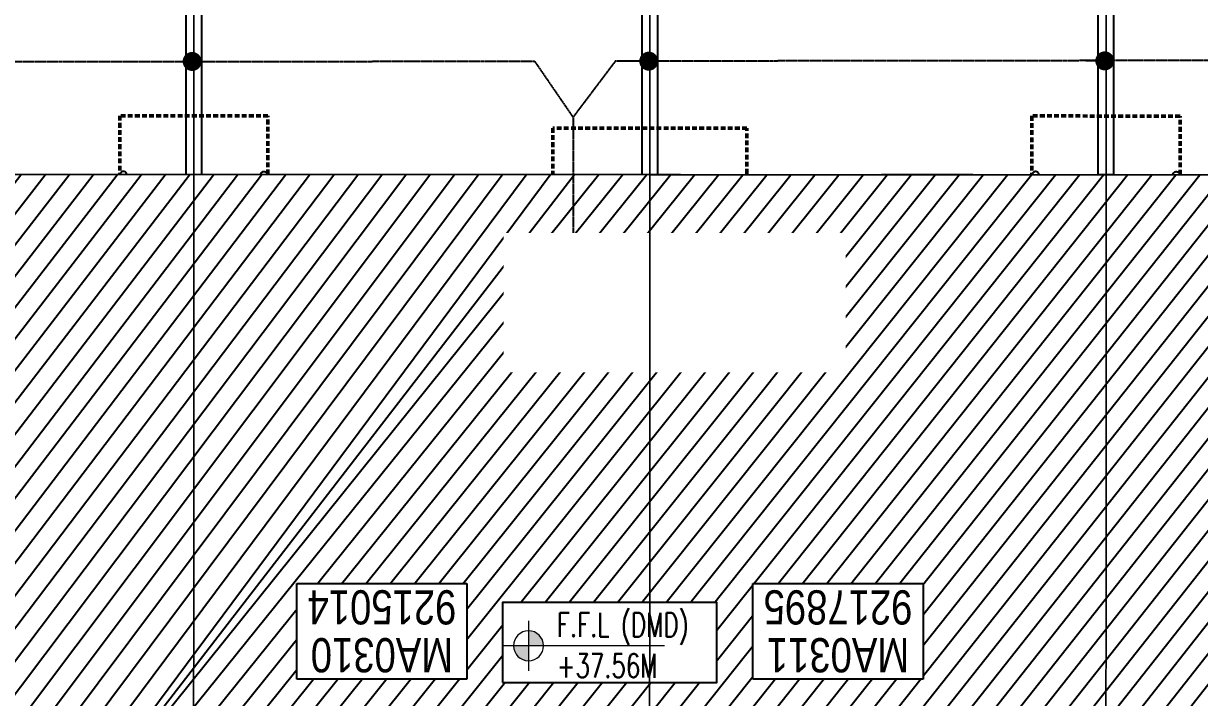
# Model space of a CAD drawing. Header units: centimetres. Extents: x -6122352 to 7132207, y -1694241 to 1947892.
# Drawn here: x 17985 to 33456, y -96831 to -87962 of the extents above; entities that cross this region are included whole.
import ezdxf
from ezdxf.xclip import XClip

# ---------------------------------------------------------------- set-up
doc = ezdxf.new("R2010")
doc.units = ezdxf.units.CM
doc.header["$MEASUREMENT"] = 0
doc.header["$XCLIPFRAME"] = 2
for name, pattern in [('DASHED2', [0.375, 0.25, -0.125]), ('XR-AR-MID-SETTING OUT FOR MASTER$0$23585-XR-AR-MID-GROUND FLOOR$0$23261-XR-AR-SI-GF$0$HIDDEN', [0.375, 0.25, -0.125]), ('XR-AR-MID-SETTING OUT FOR MASTER$0$23585-XR-AR-MID-GROUND FLOOR$0$945-4P-1-101-GROUND FLOOR PLAN$0$XR-MIDDLE-GROUND FLOOR PLAN$0$HIDDEN', [9.524999999999999, 6.35, -3.175]), ('XR-AR-MID-SETTING OUT FOR MASTER$0$23585-XR-AR-MID-GROUND FLOOR$0$945-4P-1-101-GROUND FLOOR PLAN$0$XR-MIDDLE-GROUND FLOOR PLAN$0$HIDDEN2', [0.1875, 0.125, -0.0625])]:
    doc.linetypes.add(name, pattern=pattern)
for name, color, linetype in [('00-MI-DIM', 7, 'Continuous'), ('@MI-REF LAYER', 7, 'Continuous'), ('B_TH_4', 7, 'Continuous'), ('XR-AR-MID-SETTING OUT FOR MASTER$0$23585-XR-AR-MID-GROUND FLOOR$0$A-Flor-Strs', 1, 'Continuous'), ('XR-AR-MID-SETTING OUT FOR MASTER$0$23585-XR-AR-MID-GROUND FLOOR$0$GS-HATCH-FLOOR TILE', 251, 'Continuous'), ('Xref group 33-41$0$S-LEVELS', 2, 'Continuous'), ('Xref group 33-41$0$TYPICAL NEW PROFILE', 3, 'Continuous')]:
    doc.layers.add(name, color=color, linetype=linetype)
doc.layers.add('08-Compound Wall-4', color=7, linetype='Continuous', lineweight=25, true_color=0xff4405)
for name, color, linetype, lineweight in [('23585-XR-AR-DAMAC PLOT LIMITS$0$1-Mid units', 41, 'Continuous', 5), ('@ Foundations', 4, 'DASHED2', 50), ('A-ANNO-TEXT', 3, 'Continuous', 25), ('XR-AR-MID-SETTING OUT FOR MASTER$0$23585-XR-AR-MID-GROUND FLOOR$0$$A-GLAZ-WNDO', 232, 'Continuous', 9), ('XR-AR-MID-SETTING OUT FOR MASTER$0$23585-XR-AR-MID-GROUND FLOOR$0$$A-WALL', 1, 'Continuous', 5), ('XR-AR-MID-SETTING OUT FOR MASTER$0$23585-XR-AR-MID-GROUND FLOOR$0$A-DOOR', 31, 'Continuous', 5), ('XR-AR-MID-SETTING OUT FOR MASTER$0$23585-XR-AR-MID-GROUND FLOOR$0$A-DOOR-FULL', 1, 'Continuous', 9), ('XR-AR-MID-SETTING OUT FOR MASTER$0$23585-XR-AR-MID-GROUND FLOOR$0$A-EQUP-KITN-PLAN', 202, 'Continuous', 9), ('XR-AR-MID-SETTING OUT FOR MASTER$0$23585-XR-AR-MID-GROUND FLOOR$0$A-FLOR-OVHD', 9, 'XR-AR-MID-SETTING OUT FOR MASTER$0$23585-XR-AR-MID-GROUND FLOOR$0$23261-XR-AR-SI-GF$0$HIDDEN', 15), ('XR-AR-MID-SETTING OUT FOR MASTER$0$23585-XR-AR-MID-GROUND FLOOR$0$A-FLOR-PATT', 8, 'Continuous', 5), ('XR-AR-MID-SETTING OUT FOR MASTER$0$23585-XR-AR-MID-GROUND FLOOR$0$A-GLAZ-SILL', 8, 'Continuous', 5), ('XR-AR-MID-SETTING OUT FOR MASTER$0$23585-XR-AR-MID-GROUND FLOOR$0$A-GLAZ-WNDO', 232, 'Continuous', 9), ('XR-AR-MID-SETTING OUT FOR MASTER$0$23585-XR-AR-MID-GROUND FLOOR$0$A-WALL', 7, 'Continuous', 30), ('XR-AR-MID-SETTING OUT FOR MASTER$0$23585-XR-AR-MID-GROUND FLOOR$0$A-WALL-FNSH', 9, 'Continuous', 5), ('XR-AR-MID-SETTING OUT FOR MASTER$0$23585-XR-AR-MID-GROUND FLOOR$0$S-COLS', 51, 'Continuous', 40), ('Xref group 33-41$0$36-TAGLVL', 23, 'Continuous', 9)]:
    doc.layers.add(name, color=color, linetype=linetype, lineweight=lineweight)
doc.styles.add('Xref group 33-41$0$DLT_TEXT', font='romans.shx', dxfattribs={"width": 0.7})
doc.styles.add('Xref group 33-41$0$Overall SOP Plan$0$LAC-609-NG10-1-XREF-GRID-125SC$0$GRID-DIM-NO', font='arial.ttf', dxfattribs={"width": 0.8})

# ---------------------------------------------------------------- blocks, each defined once
blk = doc.blocks.new('23585-XR-AR-DAMAC PLOT LIMITS')
at = {"layer": '23585-XR-AR-DAMAC PLOT LIMITS$0$1-Mid units', "color": 251, "true_color": 0x636466}
for points in [[(496493.4411000004, 2768847.3577), (496475.7459000004, 2768863.5715), (496479.7993000001, 2768867.995100001), (496497.4945, 2768851.781500001), (496493.6436999999, 2768847.5789)], [(496489.3876999998, 2768842.933900001), (496471.6924999999, 2768859.147500001), (496475.7459000004, 2768863.5715), (496493.4411000004, 2768847.3577)], [(496489.3876999998, 2768842.933900001), (496487.4606999997, 2768840.8311), (496485.3328999998, 2768838.5089), (496467.6391000003, 2768854.7239), (496471.6924999999, 2768859.147500001)], [(496485.3328999998, 2768838.5089), (496481.2807, 2768834.086300001), (496463.5856999997, 2768850.300100001), (496467.6391000003, 2768854.7239)]]:
    blk.add_lwpolyline(points, close=True, dxfattribs=at)
blk = doc.blocks.new('A$Cf093b529')
at = {"layer": 'A-ANNO-TEXT'}
blk.add_blockref('23585-XR-AR-DAMAC PLOT LIMITS', (-495391.9901121984, -2768603.441896566), dxfattribs=at)
blk = doc.blocks.new('XR-AR-MID-SETTING OUT FOR MASTER$0$23585-XR-AR-MID-GROUND FLOOR$0$945-4P-1-101-GROUND FLOOR PLAN$0$XR-MIDDLE-CAR PARK HATCH')
at = {"layer": 'XR-AR-MID-SETTING OUT FOR MASTER$0$23585-XR-AR-MID-GROUND FLOOR$0$A-FLOR-PATT'}
blk.add_lwpolyline([(9250.002853021142, 100.0129149327577), (9249.99679574091, 5500.000000009181), (15050.00005108526, 5502.664669244065), (15050.00005108526, 100.450321876061)], close=True, dxfattribs=at)
blk = doc.blocks.new('*U1930')
for points in [[(91, -5.684341886080801e-14), (41, -5.684341886080801e-14), (41, 1021), (91, 1021)], [(0, 0), (38, -5.684341886080801e-14), (38, -50), (50, -50), (50, -122.2246979483663), (0, -122.2246979483663)], [(1100, 2.842170943040401e-14), (1062, -2.842170943040401e-14), (1062, -49.99999999999997), (1050, -49.99999999999997), (1050, -122.2246979483662), (1100, -122.2246979483662)]]:
    blk.add_lwpolyline(points, close=True)
at = {"color": 8, "linetype": 'XR-AR-MID-SETTING OUT FOR MASTER$0$23585-XR-AR-MID-GROUND FLOOR$0$945-4P-1-101-GROUND FLOOR PLAN$0$XR-MIDDLE-GROUND FLOOR PLAN$0$HIDDEN2'}
blk.add_arc((41, -5.684341886080801e-14), 1021, 1.594950045944486e-15, 90, dxfattribs=at)
at = {"layer": 'XR-AR-MID-SETTING OUT FOR MASTER$0$23585-XR-AR-MID-GROUND FLOOR$0$A-GLAZ-SILL', "linetype": 'XR-AR-MID-SETTING OUT FOR MASTER$0$23585-XR-AR-MID-GROUND FLOOR$0$945-4P-1-101-GROUND FLOOR PLAN$0$XR-MIDDLE-GROUND FLOOR PLAN$0$HIDDEN2', "ltscale": 3}
blk.add_lwpolyline([(0, 0), (1100, 0), (1100, -122.2246979483662), (0, -122.2246979483662)], close=True, dxfattribs=at)
blk = doc.blocks.new('*U27')
for points in [[(91, -5.684341886080801e-14), (41, -5.684341886080801e-14), (41, 1021), (91, 1021)], [(0, 0), (38, -5.684341886080801e-14), (38, -50), (50, -50), (50, -249.9999019090924), (0, -249.9999019090924)], [(1100, 2.842170943040401e-14), (1062, -2.842170943040401e-14), (1062, -49.99999999999997), (1050, -49.99999999999997), (1050, -249.9999019090924), (1100, -249.9999019090924)]]:
    blk.add_lwpolyline(points, close=True)
at = {"color": 8, "linetype": 'XR-AR-MID-SETTING OUT FOR MASTER$0$23585-XR-AR-MID-GROUND FLOOR$0$945-4P-1-101-GROUND FLOOR PLAN$0$XR-MIDDLE-GROUND FLOOR PLAN$0$HIDDEN2'}
blk.add_arc((41, -5.684341886080801e-14), 1021, 1.594950045944486e-15, 90, dxfattribs=at)
at = {"layer": 'XR-AR-MID-SETTING OUT FOR MASTER$0$23585-XR-AR-MID-GROUND FLOOR$0$A-GLAZ-SILL', "linetype": 'XR-AR-MID-SETTING OUT FOR MASTER$0$23585-XR-AR-MID-GROUND FLOOR$0$945-4P-1-101-GROUND FLOOR PLAN$0$XR-MIDDLE-GROUND FLOOR PLAN$0$HIDDEN2', "ltscale": 3}
blk.add_lwpolyline([(0, 0), (1100, 0), (1100, -249.9999019090924), (0, -249.9999019090924)], close=True, dxfattribs=at)
blk = doc.blocks.new('XR-AR-MID-SETTING OUT FOR MASTER$0$23585-XR-AR-MID-GROUND FLOOR$0$945-4P-1-101-GROUND FLOOR PLAN$0$XR-MIDDLE-GROUND FLOOR PLAN$0$A$C69996ABC')
at = {"layer": 'XR-AR-MID-SETTING OUT FOR MASTER$0$23585-XR-AR-MID-GROUND FLOOR$0$A-FLOR-OVHD', "linetype": 'XR-AR-MID-SETTING OUT FOR MASTER$0$23585-XR-AR-MID-GROUND FLOOR$0$945-4P-1-101-GROUND FLOOR PLAN$0$XR-MIDDLE-GROUND FLOOR PLAN$0$HIDDEN2', "ltscale": 5}
for p, q in [((-1.567610912189821e-07, 0.8999993633871721), (0.09999984323878941, 0.8999992964713464)), ((-1.567610912189821e-07, 0.8999993633871721), (-1.567612066821766e-07, -6.366128229018386e-07)), ((-1.567612066821766e-07, -6.366128229018386e-07), (0.09999984323878763, -7.035294533608294e-07))]:
    blk.add_line(p, q, dxfattribs=at)
blk.add_lwpolyline([(0.09999984323878763, 0.8499993633871732), (0.2499998432387915, 0.4499993633871799), (0.1000013713221097, 0.04999936338717248)], dxfattribs=at)
at = {"layer": 'XR-AR-MID-SETTING OUT FOR MASTER$0$23585-XR-AR-MID-GROUND FLOOR$0$A-GLAZ-WNDO'}
for p, q in [((0.09999984323878763, 0.8499993633871732), (0.09999984323878763, 0.8999993633871703)), ((0.09999984323878941, 0.8999993633871721), (0.09999984323878763, -6.366128264545523e-07)), ((0.2499998432387809, 0.8499993633871732), (0.09999984323878763, 0.8499993633871732)), ((0.2499998432387809, 0.8999993633871703), (0.2499998432387809, 0.8499993633871732)), ((0.2499998432387809, 0.8499993633871732), (0.2499998432387809, 0.04999936338717248)), ((0.09999984323878763, -6.366128246781955e-07), (0.09999984323878763, 0.04999936338717248)), ((0.09999984323878763, 0.04999936338717248), (0.2499998432387809, 0.04999936338717248)), ((0.249999843238875, -6.366128388890502e-07), (0.249999843238875, 0.04999936338715827))]:
    blk.add_line(p, q, dxfattribs=at)
for points in [[(0.2499986387444419, 0.8999993968456259), (0.0999998435430971, 0.8999992964713464)], [(0.09999984323878763, -7.035294533608294e-07), (0.2499998432388448, -6.366128317836228e-07)]]:
    blk.add_lwpolyline(points, dxfattribs=at)
blk.add_lwpolyline([(0.2499998432387951, 0.8499993633871732), (0.2499998432387933, 0.04999936338717248), (0.1999998432387962, 0.04999936338717248), (0.1999998432387962, 0.8499993633871732)], close=True, dxfattribs=at)
blk = doc.blocks.new('XR-AR-MID-SETTING OUT FOR MASTER$0$23585-XR-AR-MID-GROUND FLOOR$0$945-4P-1-101-GROUND FLOOR PLAN$0$XR-MIDDLE-GROUND FLOOR PLAN$0$A$C70344426')
at = {"layer": 'XR-AR-MID-SETTING OUT FOR MASTER$0$23585-XR-AR-MID-GROUND FLOOR$0$A-GLAZ-SILL'}
blk.add_line((0.2499999770719823, 2.649999396845162), (0.2499999770722034, -6.03154830969288e-07), dxfattribs=at)
at = {"layer": 'XR-AR-MID-SETTING OUT FOR MASTER$0$23585-XR-AR-MID-GROUND FLOOR$0$A-GLAZ-WNDO'}
for p, q in [((-2.292779743839901e-08, 2.649999396845162), (-2.292779743839901e-08, 2.599999396845165)), ((-2.292779743839901e-08, 2.649999396845162), (0.2499999770719823, 2.649999396845162)), ((0.14999997707221, 2.599999396845165), (0.14999997707221, 2.649999396845162)), ((-2.292779743839901e-08, 2.599999396845165), (0.14999997707221, 2.599999396845165)), ((0.14999997707221, 2.599999396845165), (0.1499999770722091, -6.031548327456449e-07)), ((-2.29277832275443e-08, 1.799999396845166), (-2.29277832275443e-08, 1.749999396845167)), ((0.14999997707221, 1.799999396845166), (-2.29277832275443e-08, 1.799999396845166)), ((-2.29277832275443e-08, 1.749999396845167), (0.14999997707221, 1.749999396845167)), ((0.14999997707221, 1.749999396845167), (0.14999997707221, 1.799999396845166)), ((-2.29277832275443e-08, 0.8999993968451641), (-2.292778233936588e-08, 0.8499993968451669)), ((0.14999997707221, 0.8999993968451641), (-2.29277832275443e-08, 0.8999993968451641)), ((-2.292778233936588e-08, 0.8499993968451669), (0.14999997707221, 0.8499993968451669)), ((-2.292778233936588e-08, 0.8499993968451669), (-2.292778233936588e-08, 0.04999939684516619)), ((0.14999997707221, 0.8499993968451669), (0.14999997707221, 0.8999993968451641)), ((0.1499999770722091, 0.04999939684516619), (-2.292778233936588e-08, 0.04999939684516619)), ((-2.29278782626352e-08, -6.031548451801427e-07), (-2.29278782626352e-08, 0.04999939684515198)), ((0.1499999770722091, -6.03154830969288e-07), (0.1499999770722091, 0.04999939684516619)), ((0.2499999770722034, -6.03154830969288e-07), (-2.292778233936588e-08, -6.03154830969288e-07))]:
    blk.add_line(p, q, dxfattribs=at)
blk.add_lwpolyline([(0.04999997707220061, 1.799999396845166), (0.04999997707219972, 2.599999396845165), (-2.292779743839901e-08, 2.599999396845165), (-2.292779566204217e-08, 0.8999993968451641), (0.0499999770722015, 0.8999993968451641), (0.04999997707220061, 1.749999396845167)], dxfattribs=at)
blk.add_lwpolyline([(-2.292779566204217e-08, 0.8499993968451669), (-2.292779655022059e-08, 0.04999939684516619), (0.04999997707220061, 0.04999939684516619), (0.0499999770722015, 0.8499993968451669)], close=True, dxfattribs=at)
blk = doc.blocks.new('*U28')
for points in [[(0, 69.99999979828543), (38, 69.99999979828549), (38, 119.9999997982854), (50, 119.9999997982854), (50, 179.9999998655237), (0, 179.9999998655237)], [(1100, 69.9999997982854), (1062, 69.99999979828546), (1062, 119.9999997982854), (1050, 119.9999997982854), (1050, 179.9999998655236), (1100, 179.9999998655236)], [(91, 69.99999979828549), (41, 69.99999979828549), (41, -951.0000002017147), (91, -951.0000002017147)]]:
    blk.add_lwpolyline(points, close=True)
at = {"color": 8, "linetype": 'XR-AR-MID-SETTING OUT FOR MASTER$0$23585-XR-AR-MID-GROUND FLOOR$0$945-4P-1-101-GROUND FLOOR PLAN$0$XR-MIDDLE-GROUND FLOOR PLAN$0$HIDDEN2'}
blk.add_arc((41, 69.99999979828549), 1021, 270, 0, dxfattribs=at)
at = {"layer": 'XR-AR-MID-SETTING OUT FOR MASTER$0$23585-XR-AR-MID-GROUND FLOOR$0$A-GLAZ-SILL', "linetype": 'XR-AR-MID-SETTING OUT FOR MASTER$0$23585-XR-AR-MID-GROUND FLOOR$0$945-4P-1-101-GROUND FLOOR PLAN$0$XR-MIDDLE-GROUND FLOOR PLAN$0$HIDDEN2', "ltscale": 3}
blk.add_lwpolyline([(0, 69.99999979828543), (1100, 69.99999979828543), (1100, 179.9999998655236), (0, 179.9999998655236)], close=True, dxfattribs=at)
blk = doc.blocks.new('XR-AR-MID-SETTING OUT FOR MASTER$0$23585-XR-AR-MID-GROUND FLOOR$0$945-4P-1-101-GROUND FLOOR PLAN$0$XR-MIDDLE-GROUND FLOOR PLAN$0$A$C2DB306E2')
at = {"layer": 'XR-AR-MID-SETTING OUT FOR MASTER$0$23585-XR-AR-MID-GROUND FLOOR$0$A-DOOR-FULL'}
for p, q in [((0.1500002073711251, 1.24999990754791), (0.05000020737113076, 1.24999990754791)), ((0.05000020737113076, 1.24999990754791), (0.05000020737113076, 1.199999907547909)), ((0.1500002073711251, 1.199999907547909), (0.1500002073711251, 1.24999990754791)), ((0.05000020737113076, 1.199999907547909), (0.1500002073711251, 1.199999907547909)), ((2.073711318217875e-07, 0.7999999075479082), (2.073711318217875e-07, -9.245209264818754e-08)), ((2.073711318217875e-07, 0.7999999075479082), (0.04000020737113097, 0.7999999075479082)), ((0.04000020737113097, 0.7999999075479082), (0.04000020737113452, -9.245209264818754e-08)), ((0.05000020737113253, 0.3499999075479089), (0.05000020737113253, 0.3999999075479096)), ((0.05000020737113253, 0.3999999075479096), (0.1500002073711322, 0.399999907547908)), ((0.1500002073711322, 0.3499999075479073), (0.05000020737113253, 0.3499999075479089)), ((0.1500002073711322, 0.399999907547908), (0.1500002073711322, 0.3499999075479073)), ((2.073711318217875e-07, -9.245209264818754e-08), (0.04000020737113452, -9.245209264818754e-08))]:
    blk.add_line(p, q, dxfattribs=at)
at = {"layer": 'XR-AR-MID-SETTING OUT FOR MASTER$0$23585-XR-AR-MID-GROUND FLOOR$0$A-GLAZ-SILL', "linetype": 'XR-AR-MID-SETTING OUT FOR MASTER$0$23585-XR-AR-MID-GROUND FLOOR$0$945-4P-1-101-GROUND FLOOR PLAN$0$XR-MIDDLE-GROUND FLOOR PLAN$0$HIDDEN2', "ltscale": 3}
for p, q in [((0.05000020737113076, 1.199999907547909), (0.05000020737113431, 0.399999907547908)), ((0.1500002073711251, 1.199999907547909), (0.1500002073711304, 0.3999999075479083))]:
    blk.add_line(p, q, dxfattribs=at)
blk = doc.blocks.new('XR-AR-MID-SETTING OUT FOR MASTER$0$23585-XR-AR-MID-GROUND FLOOR$0$945-4P-1-101-GROUND FLOOR PLAN$0$XR-MIDDLE-GROUND FLOOR PLAN$0$WRFWF')
at = {"layer": 'XR-AR-MID-SETTING OUT FOR MASTER$0$23585-XR-AR-MID-GROUND FLOOR$0$A-FLOR-OVHD', "linetype": 'XR-AR-MID-SETTING OUT FOR MASTER$0$23585-XR-AR-MID-GROUND FLOOR$0$945-4P-1-101-GROUND FLOOR PLAN$0$XR-MIDDLE-GROUND FLOOR PLAN$0$HIDDEN', "ltscale": 0.1}
for p, q in [((9250.00889430586, 14089.9999996908), (9250.008894346622, 9909.449274283641)), ((10350.00889432596, 14089.44927426482), (9250.008894305867, 14089.44927426484)), ((10350.00889432159, 13809.44927426483), (9250.008894308598, 13809.44927426484)), ((10350.00889431722, 13529.44927426483), (9250.008894311328, 13529.44927426484)), ((10350.00889431286, 13249.44927426483), (9250.008894314058, 13249.44927426484)), ((10350.00889431286, 12969.44927426484), (9250.008894314054, 12969.44927426485)), ((10350.00889431285, 12689.44927426484), (9250.00889431405, 12689.44927426486)), ((10350.00889431285, 12409.44927426485), (9250.008894314047, 12409.44927426486)), ((10350.00889431284, 12129.44927426485), (9250.008894314044, 12129.44927426487)), ((10350.00889431284, 11849.44927426486), (9250.00889431404, 11849.44927426487)), ((10350.00889431284, 11569.44927426486), (9250.008894314036, 11569.44927426488)), ((10350.00889431283, 11289.44927426487), (9250.00889431403, 11289.44927426488)), ((10350.00889431283, 11009.44927426487), (9250.008894314027, 11009.44927426489)), ((10350.00889432794, 11009.4492742833), (10350.00889432794, 9909.449274272882)), ((10350.00889432794, 9909.449274272882), (9250.008894346622, 9909.449274283641))]:
    blk.add_line(p, q, dxfattribs=at)
blk.add_lwpolyline([(10350.00889430916, 14369.99999969173), (10350.00889431698, 11009.4492742833)], dxfattribs=at)
blk = doc.blocks.new('*U26')
at = {"color": 0, "linetype": 'ByBlock'}
blk.add_line((0, 300.373844656252), (0, 0), dxfattribs=at)
at = {"color": 0, "linetype": 'ByBlock', "const_width": 15.00000006679886}
blk.add_lwpolyline([(194.8557167125982, 187.8738441410269), (0, 300.373844656252), (-194.8557167125982, 187.8738441410269)], dxfattribs=at)
blk.add_circle((0, 0), 45.00000020605512)
blk = doc.blocks.new('XR-AR-MID-SETTING OUT FOR MASTER$0$23585-XR-AR-MID-GROUND FLOOR$0$A$C08698786')
at = {"layer": 'XR-AR-MID-SETTING OUT FOR MASTER$0$23585-XR-AR-MID-GROUND FLOOR$0$S-COLS', "color": 252, "lineweight": 30}
for points in [[(5900, 19472.65428233147), (5899.999999761581, 18772.65428209305), (6100, 18772.65428209305), (6099.999999761581, 19472.65428209305)], [(-100.1414103507996, 18727.55777406693), (-100.141410112381, 17727.55777406693), (99.85858964920044, 17727.55777430534), (99.85858988761902, 18727.55777430534)], [(-100.1111845970154, 16144.64576864243), (-100.111184835434, 14944.64576864243), (99.88881516456604, 14944.64576816559), (99.88881492614746, 16144.64576816559)], [(5900.000467061996, 15688.03591275215), (5900.000467061996, 14688.03591275215), (6100.000467061996, 14688.03591299057), (6100.000467061996, 15688.03591299057)], [(5900.001027584076, 11147.2902572155), (5900.001027584076, 9747.290257692337), (6100.001027584076, 9747.290257453918), (6100.001027584076, 11147.29025769234)], [(-100.029412984848, 9156.81441116333), (-100.029412984848, 7756.814410686493), (99.97058701515198, 7756.81441116333), (99.97058701515198, 9156.814410686493)], [(-99.99135446548462, 6699.998335123062), (-99.99135446548462, 5499.998335123062), (100.0086455345154, 5499.998334884644), (100.0086455345154, 6699.998334646225)], [(5900.001601219177, 6500), (5900.001601219177, 5499.999999523163), (6100.001601219177, 5500), (6100.001601219177, 6499.999999523163)], [(-200.1009931564331, 549.9997375011444), (199.8990068435669, 549.9997372627258), (199.8990068435669, 349.999737739563), (-200.1009931564331, 349.9997375011444)], [(5799.899006843567, 549.9997372627258), (6199.899006605148, 549.9997370243073), (6199.899006843567, 349.9997375011444), (5799.899006843567, 349.9997372627258)]]:
    blk.add_lwpolyline(points, close=True, dxfattribs=at)
blk = doc.blocks.new('XR-AR-MID-SETTING OUT FOR MASTER')
at = {"layer": 'XR-AR-MID-SETTING OUT FOR MASTER$0$23585-XR-AR-MID-GROUND FLOOR$0$A-EQUP-KITN-PLAN', "color": 8}
for p, q in [((5300.027079373598, 12102.66431617737), (5300.028238087893, 14252.66031217575)), ((4404.893656820059, 11502.66881656647), (4404.895194619894, 12102.66970968246)), ((4404.895194619894, 12102.66970968246), (5300.027079373598, 12102.66431617737))]:
    blk.add_line(p, q, dxfattribs=at)
at = {"layer": 'XR-AR-MID-SETTING OUT FOR MASTER$0$23585-XR-AR-MID-GROUND FLOOR$0$A-FLOR-OVHD', "color": 8, "linetype": 'XR-AR-MID-SETTING OUT FOR MASTER$0$23585-XR-AR-MID-GROUND FLOOR$0$23261-XR-AR-SI-GF$0$HIDDEN', "ltscale": 5}
for p, q in [((5579.946963220835, 12102.66686105728), (5579.94848254323, 14852.65977716446)), ((3400.046698898077, 14152.65701627731), (3400.011432737112, 12202.66620731354)), ((3500.053779155016, 12202.66576147079), (3500.053778856993, 14152.65753126144)), ((5400.002383977175, 12002.66818761826), (5900.001078754663, 11502.66702699661)), ((5900.010024100542, 12002.66746664047), (5400.002384632826, 11502.66700839996))]:
    blk.add_line(p, q, dxfattribs=at)
blk.add_lwpolyline([(2749.981962949038, 12002.63648319244), (3249.976088136435, 12002.63648366928), (3249.976087421179, 11502.65313434601), (2749.981963723898, 11502.65313434601)], close=True, dxfattribs=at)
for points in [[(2749.981962949038, 12002.63648319244), (3249.976087421179, 11502.65313434601)], [(2749.981963723898, 11502.65313434601), (3249.976088136435, 12002.63648366928)]]:
    blk.add_lwpolyline(points, dxfattribs=at)
at = {"layer": 'XR-AR-MID-SETTING OUT FOR MASTER$0$23585-XR-AR-MID-GROUND FLOOR$0$A-Flor-Strs', "color": 8}
for p, q in [((5900.008223325014, 5802.664086818695), (4249.995741575956, 5802.666512012482)), ((5900.008222848177, 5502.664668560028), (4249.999916404486, 5502.666511535645))]:
    blk.add_line(p, q, dxfattribs=at)
at = {"layer": 'XR-AR-MID-SETTING OUT FOR MASTER$0$23585-XR-AR-MID-GROUND FLOOR$0$A-WALL', "color": 8}
for points in [[(99.99999931454659, 19472.65428209305), (-99.99999925494194, 19472.65428256989), (-99.998236566782, 5500.00000667572), (100.0017631351948, 5500.000006198883), (99.9995484650135, 8850.141927242279), (1100.048611491919, 8850.10940027237), (1100.048611015081, 8950.109399795532), (100.03925588727, 8950.072475910187), (100.0088088810444, 10949.9982419014), (2099.951952844858, 10949.99824142456), (2099.998660355806, 9950.143901348114), (2199.988806992769, 9950.143900871277), (2200.057162195444, 11149.97698402405), (2100.075846284628, 11149.97698354721), (2100.039519578218, 11049.97698402405), (100.0088088810444, 11049.99824142456)], [(5899.999999791384, 19472.65428161621), (6099.999999731779, 19472.65428209305), (6100.001724034548, 5500.167464256287), (5900.001724511385, 5500.167624473572), (5900.00086197257, 14852.65960931778), (5500.076263397932, 14852.66031265259), (5500.0762629807, 14952.66031169891), (5900.000431150198, 14952.65961027145)], [(2200.013650625944, 13652.63605213165), (2200.017217665911, 13652.6360502243), (2200.024336546659, 13852.63604974747), (1199.974533885717, 13852.65850543976), (1199.974534541368, 13752.66171360016), (1850.013650208712, 13752.64729642868), (1850.013650685549, 13102.64278697968), (2100.128742069006, 13102.63829755783), (2100.128742545843, 12652.63829708099), (1949.986809521914, 12652.64009141922), (1949.9868093431, 12552.35255002975), (2100.055755704641, 12552.35255050659), (2100.016017049551, 12049.97720527649), (2199.959899276495, 12049.97720527649), (2199.999632865191, 13202.6360502243), (2050.003180772066, 13202.63829612732), (2050.012347489595, 13652.63829517365), (2200.019845813513, 13652.63604927063)], [(3400.011432737112, 12202.66620731354), (3500.05377843976, 12202.66548633575), (3500.054259866476, 11502.6662735939), (4400.00315502286, 11502.6662735939), (4400.003322631121, 11252.66687631607), (3650.009347468615, 11252.66637420654), (3650.00999417901, 11027.59896087646), (3399.999906569719, 11027.60113668442)], [(4249.99788531661, 5499.997992992401), (3049.999798089266, 5499.998546600342), (3049.999915927649, 5749.998607635498), (4000.1953599751, 5749.998309612274), (4000.194991916418, 8849.999089241028), (3300.031373769045, 8849.999089241028), (3300.03137382865, 8950.028236865997), (3399.980282574892, 8950.188519954681), (3400.07691988349, 9927.598960876465), (3649.996516317129, 9927.59895992279), (3650.010299950838, 9100.016639709473), (4249.999546438456, 9099.986570835114)], [(2100.104106515646, 8950.142809391022), (2099.943570882082, 9050.155592918396), (2199.988806694746, 9050.153767585754), (2199.989685982466, 8950.146322250366), (2300.031373292208, 8950.151598453522), (2300.031373888254, 8850.08178806305), (2000.048611432314, 8850.14280796051), (2000.048610955477, 8950.14280796051)], [(99.9999164044857, 5750.000005722046), (399.9999158680439, 5750.00000667572), (399.9998005926609, 5499.999855995178), (99.99991658329964, 5500.000007152557)]]:
    blk.add_lwpolyline(points, close=True, dxfattribs=at)
for points in [[(5700.000849276781, 12002.66818761826), (5900.010024160147, 12002.66818761826), (5900.010264188051, 12102.67056417465), (5300.001914769411, 12102.66581106186), (5300.002845078707, 11502.66761207581), (5300.003155499697, 11502.66747426987), (5300.003322392702, 11252.66747808456), (5900.008223563433, 11252.66787910461), (5900.008823722601, 11502.66700792313), (5400.002380043268, 11502.66700792313), (5400.002380281687, 12002.66818714142), (5700.000849276781, 12002.66818761826)], [(2100.039519578218, 11049.97698402405), (2100.039519578218, 10949.99824142456)]]:
    blk.add_lwpolyline(points, dxfattribs=at)
at = {"layer": 'XR-AR-MID-SETTING OUT FOR MASTER$0$23585-XR-AR-MID-GROUND FLOOR$0$A-WALL-FNSH', "color": 8}
for points in [[(2080.02239587903, 10929.99824142456), (119.995479375124, 10929.99824142456), (119.9793129861355, 8972.785739421844), (1100.04861047864, 8972.787498474121), (1100.048610597849, 8952.787498474121)], [(2099.966006189585, 9949.988984107971), (2079.984055787325, 9949.990225315094), (2080.02239587903, 10929.99824142456)]]:
    blk.add_lwpolyline(points, dxfattribs=at)
at = {"layer": '08-Compound Wall-4', "ltscale": 100}
blk.add_blockref('XR-AR-MID-SETTING OUT FOR MASTER$0$23585-XR-AR-MID-GROUND FLOOR$0$945-4P-1-101-GROUND FLOOR PLAN$0$XR-MIDDLE-CAR PARK HATCH', (-9150.000085264444, 0.1875896453857422), dxfattribs=at)
at = {"layer": 'XR-AR-MID-SETTING OUT FOR MASTER$0$23585-XR-AR-MID-GROUND FLOOR$0$$A-GLAZ-WNDO', "color": 8}
for name, p, xscale, yscale, zscale, rotation in [('XR-AR-MID-SETTING OUT FOR MASTER$0$23585-XR-AR-MID-GROUND FLOOR$0$945-4P-1-101-GROUND FLOOR PLAN$0$XR-MIDDLE-GROUND FLOOR PLAN$0$A$C69996ABC', (5300.002552062273, 11252.66763496399), 1000.000000000049, 1000.000000000049, 1000.000000000049, 90), ('XR-AR-MID-SETTING OUT FOR MASTER$0$23585-XR-AR-MID-GROUND FLOOR$0$945-4P-1-101-GROUND FLOOR PLAN$0$XR-MIDDLE-GROUND FLOOR PLAN$0$A$C70344426', (400.0005185902119, 5499.999113082886), -1000.000000000001, 1000.000000000001, 1000.000000000001, 270)]:
    blk.add_blockref(name, p, dxfattribs=dict(at, xscale=xscale, yscale=yscale, zscale=zscale, rotation=rotation))
at = {"layer": 'XR-AR-MID-SETTING OUT FOR MASTER$0$23585-XR-AR-MID-GROUND FLOOR$0$$A-WALL', "color": 8}
blk.add_blockref('XR-AR-MID-SETTING OUT FOR MASTER$0$23585-XR-AR-MID-GROUND FLOOR$0$945-4P-1-101-GROUND FLOOR PLAN$0$XR-MIDDLE-GROUND FLOOR PLAN$0$WRFWF', (-9150.000085562468, -796.7907695770264), dxfattribs=at)
at = {"layer": 'XR-AR-MID-SETTING OUT FOR MASTER$0$23585-XR-AR-MID-GROUND FLOOR$0$A-DOOR', "color": 8, "xscale": -1000.000000000001, "yscale": 1000.000000000001, "zscale": 1000.000000000001, "rotation": 270}
blk.add_blockref('XR-AR-MID-SETTING OUT FOR MASTER$0$23585-XR-AR-MID-GROUND FLOOR$0$945-4P-1-101-GROUND FLOOR PLAN$0$XR-MIDDLE-GROUND FLOOR PLAN$0$A$C2DB306E2', (750.048703700304, 8800.109192848206), dxfattribs=at)
at = {"layer": 'XR-AR-MID-SETTING OUT FOR MASTER$0$23585-XR-AR-MID-GROUND FLOOR$0$A-DOOR-FULL', "color": 8, "xscale": 0.8181820445283869, "yscale": 0.8181820445283869, "zscale": 0.8181820445283869, "rotation": 90}
for p in [(2100.065477222204, 11149.97698354721), (2099.986753255129, 9050.14365196228)]:
    blk.add_blockref('*U1930', p, dxfattribs=at)
at = {"layer": 'XR-AR-MID-SETTING OUT FOR MASTER$0$23585-XR-AR-MID-GROUND FLOOR$0$A-DOOR-FULL', "color": 8, "rotation": 90}
blk.add_blockref('*U27', (3399.986430436373, 9927.598960399628), dxfattribs=at)
at = {"layer": 'XR-AR-MID-SETTING OUT FOR MASTER$0$23585-XR-AR-MID-GROUND FLOOR$0$A-DOOR-FULL', "color": 8, "xscale": -0.909090909090913, "yscale": 0.909090909090913, "zscale": 0.909090909090913}
blk.add_blockref('*U28', (3300.031373530626, 8786.391873836517), dxfattribs=at)
at = {"layer": 'XR-AR-MID-SETTING OUT FOR MASTER$0$23585-XR-AR-MID-GROUND FLOOR$0$A-Flor-Strs', "color": 8}
blk.add_blockref('*U26', (5075.001124709845, 5502.291454792023), dxfattribs=at)
at = {"layer": 'XR-AR-MID-SETTING OUT FOR MASTER$0$23585-XR-AR-MID-GROUND FLOOR$0$GS-HATCH-FLOOR TILE', "color": 8}
blk.add_blockref('XR-AR-MID-SETTING OUT FOR MASTER$0$23585-XR-AR-MID-GROUND FLOOR$0$A$C08698786', (-1.490116119384766e-07, 0), dxfattribs=at)
blk = doc.blocks.new('MID UNIT')
at = {"xscale": 0.001, "yscale": 0.001, "zscale": 0.001}
blk.add_blockref('XR-AR-MID-SETTING OUT FOR MASTER', (0, 0), dxfattribs=at)
blk = doc.blocks.new('TH_4')
blk.add_blockref('MID UNIT', (495802.3053798428, 2769130.514097063))
at = {"xscale": -1}
blk.add_blockref('MID UNIT', (495826.3053798475, 2769130.514097063), dxfattribs=at)
blk.add_blockref('MID UNIT', (495814.3053798475, 2769130.514097063), dxfattribs=at)
blk.add_blockref('MID UNIT', (495814.3053798428, 2769130.514097063))
blk = doc.blocks.new('A$C780da55d')
at = {"layer": 'B_TH_4', "xscale": 1.000039159572381, "yscale": 1.000039159572381, "zscale": 1.000039159572381}
blk.add_blockref('TH_4', (-495814.0704651335, -2769239.302089663), dxfattribs=at)
blk = doc.blocks.new('A$C4abd1289')
at = {"layer": '08-Compound Wall-4', "ltscale": 100}
for points in [[(0, 0), (200.0021820068359, 4.76837158203125e-07), (199.8981691896915, -4950.000262379646), (-0.1040131151676178, -4950.000261902809)], [(5999.999999701977, 4.76837158203125e-07), (6200.002182662487, -4.76837158203125e-07), (6199.898169249296, -4950.000262379646), (5999.895986706018, -4950.000261902809)]]:
    blk.add_lwpolyline(points, close=True, dxfattribs=at)
blk = doc.blocks.new('23585-XR-AR-MALDIVE-2$0$TH_4')
blk.add_blockref('A$C780da55d', (495794.655359471, 2769130.864096801))
at = {"layer": '@ Foundations', "linetype": 'DASHED2', "ltscale": 0.25}
for points in [[(495807.1304024773, 2769139.687015211), (495809.4804024774, 2769139.687015211), (495809.4804024774, 2769142.637015211), (495807.1304024773, 2769142.637015211)], [(495819.1304024773, 2769139.687015211), (495821.4804024774, 2769139.687015211), (495821.4804024774, 2769142.637015211), (495819.1304024773, 2769142.637015211)], [(495813.0304024774, 2769135.399929025), (495815.5804024774, 2769135.399929025), (495815.5804024774, 2769140.499929024), (495813.0304024774, 2769140.499929024)], [(495807.3304024774, 2769135.239815211), (495809.2804024774, 2769135.239815211), (495809.2804024774, 2769137.789815211), (495807.3304024774, 2769137.789815211)], [(495819.3304024774, 2769135.239815211), (495821.2804024774, 2769135.239815211), (495821.2804024774, 2769137.789815211), (495819.3304024774, 2769137.789815211)]]:
    blk.add_lwpolyline(points, close=True, dxfattribs=at)
at = {"color": 10, "xscale": 0.001000007223668515, "yscale": 0.001000007223668515, "zscale": 0.001000007223668515}
for p in [(495808.2059132105, 2769136.014286377), (495814.2064463163, 2769136.014128294)]:
    blk.add_blockref('A$C4abd1289', p, dxfattribs=at)
blk = doc.blocks.new('_Dot')
at = {"color": 0, "linetype": 'ByBlock', "lineweight": -2}
blk.add_line((-0.5, 0), (-1, 0), dxfattribs=at)
at = {"color": 0, "linetype": 'ByBlock', "const_width": 0.5}
blk.add_lwpolyline([(-0.25, 0, 1), (0.25, 0, 1)], format="xyb", close=True, dxfattribs=at)
blk = doc.blocks.new('Xref group 33-41$0$LVL  ATTR')
at = {"color": 7}
blk.add_wipeout([(-0.33727806633866564, 0.38352486299273547), (1.8973092599409713, 0.38352486299273547), (1.8973092599409713, -0.45047952129880775), (-0.33727806633866564, -0.4504795212988073)], dxfattribs=at)
at = {"layer": 'Xref group 33-41$0$36-TAGLVL', "extrusion": (-4.888139810645865e-07, 1.406522031717416e-17, 0.9999999999998805)}
h = blk.add_hatch(color=252, dxfattribs=at)
h.paths.add_polyline_path([(-0.06536514837319736, 0.1562500046566129, 0.4142135623730951), (-0.2216151483731973, 4.656612873077392e-09), (-0.06536514837319736, 4.656612873077392e-09)])
h.paths.add_polyline_path([(0.09088485162680264, 4.656612873077392e-09), (-0.06536514837319736, 4.656612873077392e-09), (-0.06536514837319736, -0.1562499953433871, 0.4142135623730951)])
at = {"layer": 'Xref group 33-41$0$36-TAGLVL', "extrusion": (-4.888139810645865e-07, 1.406522031717408e-17, 0.9999999999998805)}
for p, q in [((-0.06536515014719235, -0.2604166821887048), (-0.06536515014719235, 0.2604166511446238)), ((1.351057254982072, -1.396983861923218e-08, 5.262988010916589e-07), (-0.3253053234689158, -1.396983861923218e-08, -1.018362459642307e-07))]:
    blk.add_line(p, q, dxfattribs=at)
blk.add_circle((-0.06536514830387681, -4.494034574497252e-25, 3.195139836529895e-08), 0.15625, dxfattribs=at)
at = {"layer": 'Xref group 33-41$0$S-LEVELS', "color": 1}
blk.add_lwpolyline([(-0.3372780663386656, 0.3835248629927364), (1.897309259940972, 0.3835248629927364), (1.897309259940972, -0.4504795212988069), (-0.3372780663386656, -0.4504795212988069)], close=True, dxfattribs=at)
at = {"layer": 'Xref group 33-41$0$TYPICAL NEW PROFILE', "color": 3, "style": 'Xref group 33-41$0$DLT_TEXT', "width": 0.7}
for tag, p in [('+0.00M', (0.2413431143818681, 0.067100426539497, -0.0001437184612911057)), ('S.S.L', (0.2413431143818681, -0.3452672204089993, -0.0001437184612911057))]:
    blk.add_attdef(tag, p, '', height=0.2500000000000001, dxfattribs=at)
blk = doc.blocks.new('M3 REF WITH TABLES')
at = {"color": 10}
blk.add_lwpolyline([(6.085282729298342, -1.500117954798043), (16.6068602669402, -11.14592991396785), (20.82931444881251, -6.537627547048032), (20.60756943834713, -6.334631627425551), (36.68701174441958, 11.21415133308619), (36.90868237917311, 11.01072659902275), (41.13057049480267, 15.61944669298828), (30.60895003104815, 25.26462653279305), (6.085282729298342, -1.500117954798043)], close=True, dxfattribs=at)

msp = doc.modelspace()

# ---------------------------------------------------------------- block references
at = {"layer": '@MI-REF LAYER'}
ref = msp.add_blockref('23585-XR-AR-MALDIVE-2$0$TH_4', (496316062.7790383, 2768960875.36413), dxfattribs=dict(at, xscale=1000, yscale=1000, zscale=1000, rotation=179.9901606865016))
XClip(ref).set_block_clipping_path([(495793.2153179883, 2769130.5144247264), (495835.2581406492, 2769130.514080128), (495835.2576190941, 2769154.3133947467), (495826.30566629255, 2769154.3141869735), (495820.3073401563, 2769154.314206477), (495816.95770286396, 2769154.314202753), (495816.9477785914, 2769154.4542111102), (495814.3055212521, 2769154.454374658), (495808.0010207752, 2769154.4543374204), (495802.3655115841, 2769154.454335391), (495802.01061943267, 2769154.4543344257), (495796.01056147553, 2769154.4543345426), (495793.21559742, 2769154.4543973496)])

# ---------------------------------------------------------------- next in the draw order: linework, layer by layer
at = {"layer": '@MI-REF LAYER', "linetype": 'DASHED2', "extrusion": (-1.055845453132663e-12, -6.924064925577536e-09, 1), "elevation": 20.83448814798508}
for points in [[(14203.48944831704, -88465.11809671747), (24708.25149190594, -88458.48067465558), (25214.1793910263, -89195.12928994614)], [(38209.97946459834, -88444.04176273264), (25770.26117496504, -88457.81100238982), (25214.1793910263, -89195.12928994614)]]:
    msp.add_lwpolyline(points, dxfattribs=at)
at = {"layer": '@MI-REF LAYER', "color": 10}
msp.add_lwpolyline([(8077.601194011111, -89949.46316407165), (8071.319866845941, -104223.3989484726), (14321.56537169651, -104224.4722914184), (14321.48235237133, -103923.8426419201), (38122.91574539979, -103927.9300237763), (38122.63231405517, -104228.7944656891), (44372.8035137675, -104229.1682333192), (44378.58971238062, -89955.62775292751), (8077.601194011111, -89949.46316407165)], close=True, dxfattribs=at)

# ---------------------------------------------------------------- next in the draw order: block references
at = {"layer": '@MI-REF LAYER', "extrusion": (-1.055845453133933e-12, -6.924064925577535e-09, 1), "xscale": 250, "yscale": 250, "zscale": 250, "rotation": 180.0361380422946}
msp.add_blockref('_Dot', (20203.49496814115, -88461.32195021938, 20.83449322362423), dxfattribs=at)
at = {"layer": '@MI-REF LAYER', "extrusion": (-1.055845453133933e-12, -6.924064925577538e-09, 1), "xscale": -250.0000000000001, "yscale": 250.0000000000001, "zscale": 250.0000000000001, "rotation": 180.0361200220079}
for p in [(26210.35323789793, -88457.70053401236, 10.41752314849877), (32210.16981843353, -88453.91722595546, 10.41752318102952)]:
    msp.add_blockref('_Dot', p, dxfattribs=at)

# ---------------------------------------------------------------- next in the draw order: wipeouts: each hides what was drawn before it
msp.add_wipeout([(44374.93304921832, -89955.73267368438), (8073.9446243560415, -89949.05766959635), (8071.319867139609, -104223.39894826213), (14321.56537194755, -104224.47229117958), (14321.482352313536, -103923.84264183778), (38122.91574553473, -103927.93002369523), (38122.63231403037, -104228.7944657104), (44372.80350105816, -104229.25160972588)]).dxf.layer = '@MI-REF LAYER'

# ---------------------------------------------------------------- next in the draw order: hatches: boundary and pattern name
at = {"layer": '@MI-REF LAYER'}
h = msp.add_hatch(dxfattribs=at)
h.set_pattern_fill('ANSI31', color=256, scale=1999.999998458916, angle=6.723013782610212)
h.set_pattern_definition([(51.7230137826102, (-2377465064.071312, -1504100465.47939), (-196.2563127383214, 154.8659407811815), [])])
h.paths.add_polyline_path([(38124.31895265339, -103926.3166607226), (38122.72947217978, -104228.5596282437), (44372.80349727215, -104229.2793614841), (44374.93304832479, -89955.73832508388), (8073.944529955268, -89949.57373622802), (8071.319866147962, -104223.4045995732), (14319.99915850029, -104224.5000421528), (14320.25282832798, -103923.8564613749)])

# ---------------------------------------------------------------- next in the draw order: linework, layer by layer
at = {"layer": '@MI-REF LAYER', "linetype": 'DASHED2', "extrusion": (-1.055845453132663e-12, -6.924064925577536e-09, 1), "elevation": 20.834476683888}
msp.add_lwpolyline([(25214.1793910263, -89195.12928994614), (25215.22342022436, -90850.8182974585)], dxfattribs=at)

# ---------------------------------------------------------------- next in the draw order: block references
at = {"layer": '@MI-REF LAYER', "color": 7}
ref = msp.add_blockref('Xref group 33-41$0$LVL  ATTR', (24711.70632100354, -96150.91821161311, -118.1866061406301), dxfattribs=dict(at, xscale=-1261.77668158761, yscale=1261.776681587609, zscale=1261.776681587609, rotation=179.9895893465055))
ref.add_attrib('S.S.L', 'F.F.L (DMD)', (25003.38376002767, -96030.76525080031, -118.3679467438009), dxfattribs={"layer": 'Xref group 33-41$0$TYPICAL NEW PROFILE', "color": 3, "height": 315.4441703969024, "rotation": 359.9895925383818, "style": 'Xref group 33-41$0$DLT_TEXT', "width": 0.7})
ref.add_attrib('+0.00M', '+37.56M ', (25000.61518469646, -96569.96674401518, -118.3679467438009), dxfattribs={"layer": 'Xref group 33-41$0$TYPICAL NEW PROFILE', "color": 3, "height": 315.4441703969024, "rotation": 359.9895925383818, "style": 'Xref group 33-41$0$DLT_TEXT', "width": 0.7})

# ---------------------------------------------------------------- next in the draw order: texts
at = {"layer": '00-MI-DIM', "color": 7, "char_height": 450.0000000000002, "width": 2056.8768805703, "attachment_point": 1, "rotation": 179.98916148619207, "line_spacing_factor": 0.8394388776454546, "style": 'Xref group 33-41$0$Overall SOP Plan$0$LAC-609-NG10-1-XREF-GRID-125SC$0$GRID-DIM-NO', "bg_fill": 19, "box_fill_scale": 1.2, "bg_fill_color": 256, "bg_fill_transparency": 0}
for s, insert in [('\\pxqc;MA0310 9215014', (23728.44678046161, -96499.4777156468, -157.461039985285)), ('\\pxqc;MA0311 9217895', (29728.45153756786, -96500.4266312556, -157.461039985285))]:
    msp.add_mtext(s, dxfattribs=dict(at, insert=insert))

# ---------------------------------------------------------------- next in the draw order: wipeouts: each hides what was drawn before it
at = {"color": 10}
msp.add_wipeout([(24302.700244866865, -90717.30735528468), (28802.70017841067, -90718.08245100963), (28802.3839025523, -92554.2939294868), (24302.3839689637, -92553.51883371292), (24302.700243815412, -90717.30735570805)], dxfattribs=at).dxf.layer = '@MI-REF LAYER'

# ---------------------------------------------------------------- next in the draw order: block references
at = {"layer": '@MI-REF LAYER', "xscale": 1000, "yscale": 1000, "zscale": 1000}
for name, p, rotation in [('A$Cf093b529', (-891608.7329339073, 539022.7201118186), 312.4882903633292), ('M3 REF WITH TABLES', (5073.57098191743, -84448.84299303715), 312.4882889992022)]:
    msp.add_blockref(name, p, dxfattribs=dict(at, rotation=rotation))

doc.saveas('drawing.dxf')
